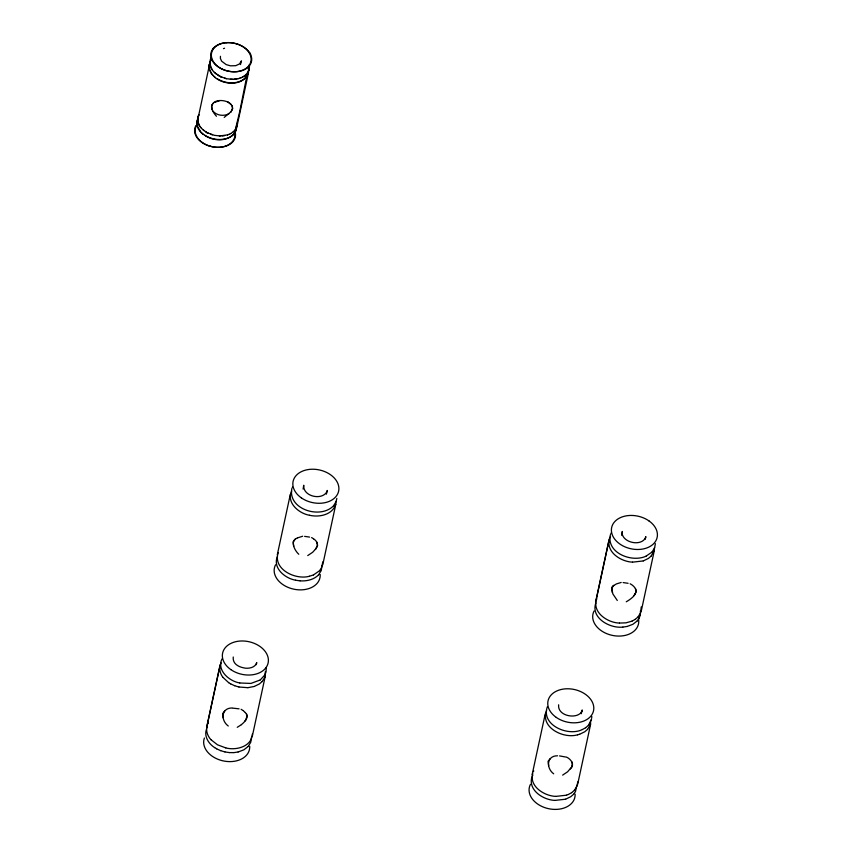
<?xml version="1.0" encoding="UTF-8"?>
<svg xmlns="http://www.w3.org/2000/svg" width="852" height="852" viewBox="0 0 852 852"><rect width="100%" height="100%" fill="white"/><g stroke="black" fill="none" stroke-linecap="round" stroke-linejoin="round"><path stroke-width="1.28" d="M197.696 120.068L210.125 61.674M209.848 63.399L209.784 61.908M237.357 122.901L237.122 125.702L248.464 72.825L248.518 68.597M209.858 62.846L210.945 57.883M236.451 127.097L236.526 128.098L236.441 126.447M248.592 70.428C246.729 86.393 223.213 86.116 214.076 76.382M252.33 734.115C251.841 746.629 236.1 750.655 225.876 747.928M322.844 561.809L321.481 567.933M335.976 501.434L335.72 504.043M577.741 781.912L577.017 786.066L574.44 790.251M591.735 717.959L591.746 716.223M640.502 611.949L640.235 615.197M654.496 547.655L654.24 550.254M655.369 543.64L654.645 547.804L652.068 551.979M197.1 121.325L197.483 126.405L200.784 131.89M209.241 64.656L209.485 69.885L211.669 74.039M209.869 61.994L209.997 61.163M236.441 127.938C235.983 133.551 230.849 137.545 225.663 138.748M237.186 124.445L236.984 125.819M197.174 120.782C195.694 126.064 199.134 131.293 203.181 134.392M209.326 64.113L209.123 68.458M236.515 128.173L235.333 132.124L233.629 134.488M233.235 657.009C232.436 664.187 239.103 667.318 245.695 668.213C249.189 668.437 252.405 667.723 254.567 665.87C256.292 664.997 257.655 659.491 256.196 664.667M336.828 498.42L336.125 501.594L333.547 505.768M558.635 704.806C557.421 715.286 573.694 718.886 580.031 713.614M591.586 718.939L588.455 725.308M220.444 56.307L220.412 58.5L221.648 61.195L226.174 64.592L230.455 65.828L235.716 65.689L239.497 63.953L241.467 60.854L240.477 64.56M611.661 588.061L612.854 593.908L617.295 600.479M303.099 489.059L303.738 485.257C302.673 496.588 322.525 500.955 327.083 491.306M621.63 535.28L622.258 531.478L622.375 534.673M246.718 76.68L239.785 111.346L235.376 129.557L234.364 130.729M206.78 726.607L219.859 666.008M207.249 725.041L220.317 664.443M277.283 554.865L290.351 494.267M252.245 736.575L265.313 675.977M322.748 564.833L335.816 504.235M532.191 774.404L545.259 713.806M595.804 601.075L608.882 540.487M596.272 599.51L609.34 538.911M577.645 784.372L590.724 723.774M641.268 611.044L654.336 550.456M326.359 494.16L327.349 490.443L327.115 491.253M581.266 713.71L582.257 709.982L582.012 710.802M645.22 539.135L645.88 536.653L644.953 538.794M207.345 725.244C205.449 730.249 207.43 735.915 210.955 739.696M206.482 729.248C203.83 736.362 208.729 743.945 214.672 747.619M291.853 488.558C287.582 509.294 320.416 519.518 333.483 505.843M335.688 504.139C332.717 514.885 319.074 517.558 309.521 515.258M532.745 773.041C528.772 786.194 544.226 796.013 555.76 796.386M531.882 777.045C527.942 790.262 543.331 799.985 554.897 800.401M610.373 534.779C606.251 552.905 631.694 562.821 645.944 556.228M609.51 538.784C605.58 551.968 620.938 561.713 632.525 562.139M654.219 550.349L651.205 555.994M640.203 615.293L639.138 618.169M210.316 59.81L210.827 58.5M209.56 63.304L210.071 62.004M197.845 117.118L198.899 114.669M197.036 120.899L198.122 118.247M197.952 117.203L197.611 119.908L198.452 123.465M198.165 116.479L198.676 115.169M248.731 70.492L249.178 64.954M248.134 73.464L248.358 72.729M236.952 125.904L236.004 128.439M237.101 125.776L236.174 128.269M611.789 587.582L612.471 586.389M278.253 552.586C272.459 569.242 295.612 580.255 309.414 576.24M277.379 556.601C272.544 568.103 284.994 578.295 295.378 580.159M596.773 598.807C591.533 612.119 607.54 622.78 619.372 623.057M595.91 602.811C590.351 617.807 609.851 628.68 622.823 627.083M581.991 710.856L581.33 712.123M197.43 119.557L198.015 118.268M247.985 73.986L244.62 78.672M292.257 487.653L292.524 487.056M291.661 491.072C286.091 502.605 298.828 513.458 309.382 515.226M221.989 658.894C216.483 670.354 229.241 681.259 239.753 682.963M221.115 662.909C218.644 667.489 219.773 673.261 222.862 677.265M207.111 727.842L207.505 727.193M264.983 674.741L266.08 671.781L266.229 667.521M610.777 533.863L611.395 532.713M609.915 537.878L610.533 536.728M547.431 706.606C540.477 724.946 567.996 736.767 582.321 729.557M546.569 710.611C539.934 727.427 563.396 738.972 577.464 734.85M532.511 775.639L532.905 774.99M575.515 791.487L576.868 785.171M245.845 719.727L247.016 716.276L246.441 714.019M634.868 594.195C638.137 589.957 633.824 585.675 630.15 583.769M571.564 766.896L572.427 764.074L571.841 761.816M231.137 111.623C237.57 101.558 217.782 97.416 213.437 103.071M315.826 548.805L312.673 552.266L307.732 555.579M635.454 588.476C638.148 594.291 630.597 599.233 626.263 601.789M315.911 548.677C318.808 545.376 317.242 540.903 313.674 538.901M634.431 594.888L634.857 594.217M208.016 723.742L208.367 723.178M321.438 568.028L319.543 570.702M264.951 674.837L260.275 679.928M533.427 771.539L533.767 770.975M639.096 618.254L637.2 620.927M575.473 791.583L573.577 794.256M210.604 61.014L211.019 60.354M247.389 72.984L248.88 70.375L249.498 66.158M235.248 129.653L236.142 128.332M241.393 724.658C244.748 721.974 249.934 716.5 245.291 712.581M245.834 719.748L244.875 721.175M571.234 767.546L567.581 771.816L562.639 775.118M224.204 117.406L231.116 111.633M315.4 549.412L317.636 545.44L316.923 542.266M230.817 112.049L232.756 108.577L232.159 105.818M644.783 539.05C639.405 545.855 624.953 542.617 622.418 534.854M581.16 712.378L580.595 713.071M318.669 574.717L321.247 570.542L321.971 565.621M262.182 681.525L264.759 677.351L265.366 671.536M248.177 746.458L250.744 742.284L251.468 737.374M633.92 595.633L634.389 595.058M638.063 616.923L640.64 612.748L641.247 606.933M587.582 729.323L590.159 725.148L590.883 720.238M570.297 768.962C575.249 764.915 571.021 759.143 566.527 757.098M247.527 72.889L245.365 75.168M612.535 586.304L616.401 583.918L621.183 582.459M318.605 574.791C313.93 579.733 306.709 581.298 300.117 580.862M262.118 681.6L259.413 683.943L254.29 686.435M651.141 556.068L648.436 558.411L643.313 560.904M637.136 621.012L632.823 624.335L627.2 626.444M587.518 729.397L584.813 731.74L579.69 734.232M573.513 794.33L570.808 796.673L565.685 799.165M319.479 570.776L313.515 574.898M248.113 746.533L243.8 749.856L238.177 751.975M652.004 552.064L646.04 556.186M637.999 616.997L635.294 619.329M588.391 725.382L585.675 727.725M574.376 790.326L571.671 792.658M233.224 131.836L234.438 130.707M233.576 134.541C224.981 142.593 210.103 140.9 201.935 133.04M213.085 103.305C209.177 107.096 213.618 113.092 216.451 116.266M213.053 103.305L211.797 105.435L211.775 107.895M244.119 76.126L245.493 75.093M244.545 78.735C236.643 84.838 225.035 83.72 216.93 78.576M233.341 131.762L230.594 133.636M241.254 724.775L237.239 727.32M298.775 554.258C294.696 550.573 289.659 540.935 297.082 538.091M553.672 773.808C546.079 768.259 546.441 755.671 557.559 755.788M295.271 539.103L293.131 541.851L293.738 546.26M232.159 707.991C221.073 707.874 220.561 720.441 228.272 726.01M613.791 585.324L611.906 588.008L612.268 592.481M214.672 102.389L219.827 100.536M260.18 679.981L250.957 683.421L239.881 682.995M635.198 619.393L632.035 621.119M585.58 727.778L582.427 729.514M571.575 792.722L568.422 794.447M242.735 76.968L244.236 76.041M242.926 76.84L241.233 77.692M224.768 710.856L222.638 713.593L223.245 718.012M550.168 758.653L548.038 761.39L548.645 765.81M229.135 113.678C224.001 116.532 216.6 115.68 212.83 110.973M297.486 537.9L302.662 536.238M229.081 134.36L230.7 133.562M313.408 574.951L309.532 576.208M631.928 621.172L625.975 622.833L619.51 623.068M566.548 795.161L568.316 794.501M223.48 48.639L224.566 48.244M239.604 78.288L241.329 77.617M227.633 134.861L219.401 136.011M227.452 134.957L229.177 134.286M643.196 560.946L632.653 562.139M254.173 686.478L247.943 687.671M577.581 734.829L579.573 734.275M566.431 795.204L555.887 796.386M565.568 799.219L555.025 800.401M237.889 78.767L239.7 78.224M627.072 626.465L622.961 627.083M238.049 751.996L233.938 752.614M237.964 78.704L234.225 79.311M224.651 135.638L222.074 135.969M224.992 138.929C218.123 140.442 210.689 139.025 204.778 135.244M236.153 79.044L230.391 79.289M247.804 687.681L239.018 687.01M233.799 752.614L229.625 752.604M232.862 708.14L239.082 708.832M232.362 79.311L226.515 78.725L220.966 76.818M220.221 135.979L214.385 135.33L207.228 132.752M304.622 536.366L309.585 537.09M623.142 582.576L628.105 583.301M559.53 755.905L565.653 757.023M299.989 580.851L295.506 580.201M229.486 752.604L225.013 751.943M224.619 78.182L226.43 78.64M238.89 686.978L234.811 685.775M225.748 747.896L217.505 744.808L211.04 739.77M224.875 751.911L220.796 750.708M210.614 134.233L212.468 134.84M222.063 77.34L219.379 76.084M234.683 685.732L230.764 683.932M220.668 750.665L216.749 748.876M220.87 76.776L214.779 72.782M207.1 132.624L208.719 133.434M217.643 74.997L219.177 75.913M205.492 131.666L207.132 132.71M207.036 132.656L202.627 129.451M228.794 682.761L230.647 683.879M214.779 747.694L216.642 748.812M311.619 537.559L313.557 538.815M241.127 709.301L243.054 710.557M227.569 101.676L231.371 104.839M228.687 682.686L222.947 677.361M216.195 74.017L213.554 71.547M215.332 77.724L211.733 74.113L209.485 69.172M203.5 130.239L204.043 130.686M243.438 710.834L245.025 712.293M212.936 75.232L211.871 73.943M201.402 128.215L202.68 129.547M212.478 70.258L213.618 71.653M200.337 126.927L201.466 128.322M200.465 127.118L199.432 125.574M211.584 68.906L212.01 69.555M210.849 67.521L212.553 70.365M211.615 68.948L209.762 63.25M199.506 125.691L197.792 121.346M199.464 125.617L198.665 124.104M212.105 109.301L211.797 108.034M210.604 66.797L210.359 66.147M209.933 64.677L210.284 66.019M248.433 68.448L248.496 69.012M209.858 63.485L209.954 64.251M197.707 120.153L197.802 120.92M640.384 610.948L640.491 611.842M320.214 574.557A23.292 16.689 12.2 0 1 293.567 589.126A23.292 16.689 12.2 0 1 275.579 564.769M638.542 619.106A23.292 16.689 12.2 0 1 613.206 635.56A23.292 16.689 12.2 0 1 594.1 610.99M575.121 794.096A23.292 16.689 12.2 0 1 548.475 808.665A23.292 16.689 12.2 0 1 530.487 784.319M249.711 746.299A23.292 16.689 12.2 0 1 224.182 761.092A23.292 16.689 12.2 0 1 204.405 738.024M226.579 42.664A20.128 14.282 12.1 0 0 212.553 50.257A20.107 14.271 12.1 0 0 216.387 65.231A20.128 14.282 12.1 0 0 224.353 70.024A20.128 14.282 12.1 0 0 235.897 71.696A20.128 14.282 12.1 0 0 244.46 69.353A20.107 14.271 12.1 0 0 249.913 64.113A20.128 14.282 12.1 0 0 246.111 49.139A20.107 14.271 12.1 0 0 238.123 44.368A20.139 14.282 12.1 0 0 226.6 42.685M208.165 145.564A20.128 14.282 12.1 0 0 219.699 147.258A20.128 14.282 12.1 0 0 234.747 132.816M209.922 146.161A21.321 15.134 12.1 0 0 219.88 147.279A21.108 14.974 12.1 0 0 223.671 146.746A20.842 14.793 12.1 0 0 227.133 145.681A20.533 14.569 12.1 0 0 228.687 144.957A20.128 14.282 12.1 0 0 232.543 142.124A19.884 14.111 12.1 0 0 233.501 140.974A19.575 13.888 12.1 0 0 235.344 132.901M208.154 145.575A20.128 14.282 12.1 0 1 196.354 125.808M213.767 47.818A20.128 14.282 12.1 0 1 217.611 44.975A20.533 14.569 12.1 0 1 220.86 43.654A20.842 14.793 12.1 0 1 222.638 43.186A21.108 14.974 12.1 0 1 228.4 42.6A21.321 15.134 12.1 0 1 238.304 44.4A21.108 14.974 12.1 0 1 241.915 46.008A20.842 14.793 12.1 0 1 245.12 48.053A20.533 14.569 12.1 0 1 247.794 50.449A20.128 14.282 12.1 0 1 249.838 53.101M212.798 48.958A19.575 13.888 12.1 0 0 211.914 59.885A19.884 14.111 12.1 0 0 213.607 62.633A20.128 14.282 12.1 0 0 215.971 65.167A20.533 14.569 12.1 0 0 218.921 67.393A20.842 14.793 12.1 0 0 222.351 69.236M212.819 48.798A19.884 14.111 12.1 0 1 213.777 47.659M250.595 54.496A19.575 13.888 12.1 0 1 249.7 65.423A19.884 14.111 12.1 0 1 247.612 67.617A20.128 14.282 12.1 0 1 244.886 69.406A20.533 14.569 12.1 0 1 241.648 70.727A20.842 14.793 12.1 0 1 239.87 71.195A21.108 14.974 12.1 0 1 236.079 71.728A21.321 15.134 12.1 0 1 226.121 70.609A21.108 14.974 12.1 0 1 222.447 69.246M249.849 52.941A19.884 14.111 12.1 0 1 250.605 54.336M195.822 125.734A19.575 13.888 12.1 0 0 195.715 135.447A19.884 14.111 12.1 0 0 197.408 138.184A20.128 14.282 12.1 0 0 199.773 140.718A20.533 14.569 12.1 0 0 202.723 142.955A20.842 14.793 12.1 0 0 206.152 144.787A21.108 14.974 12.1 0 0 210.018 146.182M301.352 497.866A23.292 16.689 12.2 0 0 338.617 491.242A23.292 16.689 12.2 0 0 307.625 469.654A23.292 16.689 12.2 0 0 301.352 497.866M648.904 520.86A23.292 16.689 12.2 0 0 612.78 524.406A23.292 16.689 12.2 0 0 612.024 534.097A23.292 16.689 12.2 0 0 646.668 548.006A23.292 16.689 12.2 0 0 648.904 520.86M556.26 717.405A23.292 16.689 12.2 0 0 593.524 710.781A23.292 16.689 12.2 0 0 562.533 689.204A23.292 16.689 12.2 0 0 556.26 717.405M230.849 669.608A23.292 16.689 12.2 0 0 268.124 662.984A23.292 16.689 12.2 0 0 237.133 641.407A23.292 16.689 12.2 0 0 230.849 669.608"/></g></svg>
